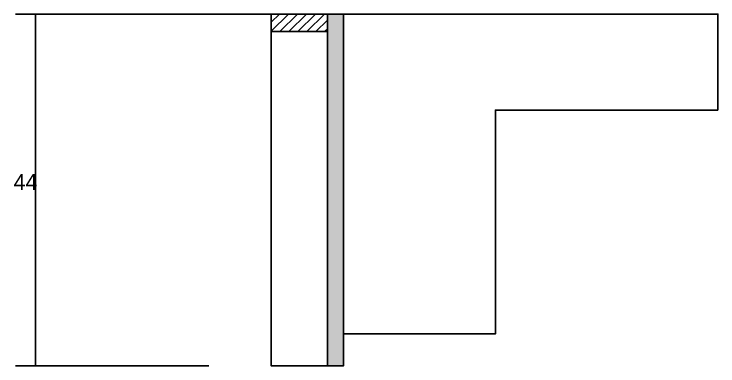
# Model space of a CAD drawing. Header units: metres. Extents: x 6391 to 8805, y 9014 to 10387.
# Drawn here: x 7657.5 to 7833.4, y 9059.2 to 9147.2 of the extents above; entities that cross this region are included whole.
import ezdxf

# ---------------------------------------------------------------- set-up
doc = ezdxf.new("R2010")
doc.units = ezdxf.units.M
for name, color, linetype in [('CONCRETO', 251, 'Continuous'), ('COTA', 241, 'Continuous'), ('Hachura', 253, 'Continuous'), ('Madeira', 126, 'Continuous'), ('Painéis', 200, 'Continuous')]:
    doc.layers.add(name, color=color, linetype=linetype)

msp = doc.modelspace()

# ---------------------------------------------------------------- hatches: boundary and pattern name
at = {"layer": 'Hachura'}
h = msp.add_hatch(dxfattribs=at)
h.set_pattern_fill('ANSI31', scale=0.5)
h.paths.add_polyline_path([(7735.8, 9142.8), (7735.8, 9147.2), (7735.8, 9147.2), (7721.8, 9147.2), (7721.8, 9147.2), (7721.8, 9142.8), (7721.8, 9142.8), (7735.8, 9142.8)])
h = msp.add_hatch(color=8, dxfattribs=at)
h.dxf.hatch_style = 1
h.paths.add_polyline_path([(7735.8, 9147.2), (7739.8, 9147.2), (7739.8, 9147.2), (7739.8, 9059.2), (7739.8, 9059.2), (7735.8, 9059.2), (7735.8, 9059.2), (7735.8, 9147.2)])

# ---------------------------------------------------------------- linework, layer by layer
at = {"layer": 'CONCRETO'}
msp.add_lwpolyline([(7833.4, 9123.2), (7833.4, 9147.2), (7739.8, 9147.2), (7739.8, 9119.2), (7739.8, 9119.2), (7739.8, 9067.2), (7777.8, 9067.2), (7777.8, 9123.2)], close=True, dxfattribs=at)
at = {"layer": 'COTA'}
for p, q in [((7721.8, 9147.2), (7657.9, 9147.2)), ((7662.9, 9059.2), (7662.9, 9147.2)), ((7706.2, 9059.2), (7657.9, 9059.2))]:
    msp.add_line(p, q, dxfattribs=at)
at = {"layer": 'Madeira'}
for points in [[(7735.8, 9142.8), (7735.8, 9147.2), (7721.8, 9147.2), (7721.8, 9142.8)], [(7735.8, 9147.2), (7721.8, 9147.2), (7721.8, 9059.2), (7735.8, 9059.2)]]:
    msp.add_lwpolyline(points, close=True, dxfattribs=at)
at = {"layer": 'Painéis'}
msp.add_lwpolyline([(7735.8, 9147.2), (7739.8, 9147.2), (7739.8, 9059.2), (7735.8, 9059.2)], close=True, dxfattribs=at)

# ---------------------------------------------------------------- texts
at = {"layer": 'COTA'}
msp.add_text('44', height=4, dxfattribs=at).set_placement((7657.4, 9103.2))

doc.saveas('drawing.dxf')
